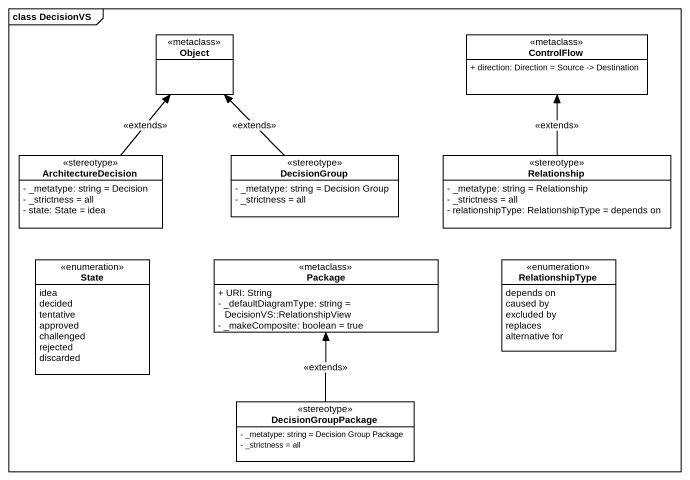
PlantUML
@startuml
mainframe class DecisionVS
hide circle
hide empty members
skinparam classAttributeIconSize 0
class "Object" as Object_ <<metaclass>>
class ControlFlow <<metaclass>> {
  + direction: Direction = Source -> Destination
}
class ArchitectureDecision <<stereotype>> {
  - _metatype: string = Decision
  - _strictness = all
  - state: State = idea
}
class DecisionGroup <<stereotype>> {
  - _metatype: string = Decision Group
  - _strictness = all
}
class Relationship <<stereotype>> {
  - _metatype: string = Relationship
  - _strictness = all
  - relationshipType: RelationshipType = depends on
}
enum "State" as State_ {
  idea
  decided
  tentative
  approved
  challenged
  rejected
  discarded
}
class "Package" as Package_ <<metaclass>> {
  + URI: String
  - _defaultDiagramType: string = DecisionVS::RelationshipView
  - _makeComposite: boolean = true
}
enum RelationshipType {
  depends on
  caused by
  excluded by
  replaces
  alternative for
}
class DecisionGroupPackage <<stereotype>> {
  - _metatype: string = Decision Group Package
  - _strictness = all
}
ArchitectureDecision -up-> Object_ : <<extends>>
DecisionGroup -up-> Object_ : <<extends>>
Relationship -up-> ControlFlow : <<extends>>
DecisionGroupPackage -up-> Package_ : <<extends>>
@enduml
